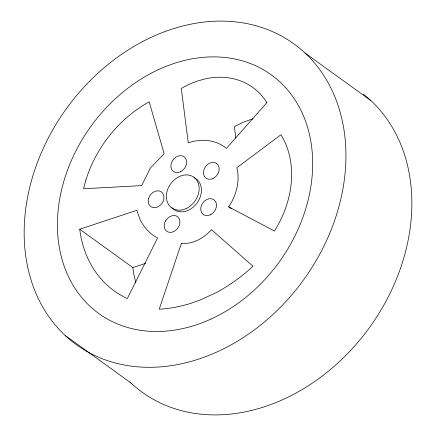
<?xml version="1.0" encoding="UTF-8"?>
<svg xmlns="http://www.w3.org/2000/svg" width="436" height="436" viewBox="0 0 436 436"><rect width="100%" height="100%" fill="white"/><g stroke="black" fill="none" stroke-linecap="round" stroke-linejoin="round"><path stroke-width="0.65" d="M79.728 229.211L136.833 210.326L139.891 219.057A63.351 49.922 -54.1 0 0 157.549 238.002L127.328 298.556A125.753 99.097 -54.1 0 1 79.728 229.211L132.833 267.584A125.753 99.097 -54.1 0 0 135.874 282.844M132.833 267.584L145.662 263.339M252.853 118.761L242.372 122.603L234.372 126.751L235.843 138.179M228.671 206.833L274.44 231.02A93.713 73.853 -54.1 0 0 280.915 134.762L236.846 167.729A45.589 35.926 -54.1 0 1 228.671 206.833L231.412 208.811M304.96 52.963A185.616 146.273 -54.1 0 1 217.902 351.525A185.616 146.273 -54.1 0 1 32.226 178.041A185.616 146.273 -54.1 0 1 304.96 52.963L370.9 100.612M65.1 335.388L131.04 383.037M363.27 94.078A185.616 146.273 -54.1 0 1 361.689 337.742A185.616 146.273 -54.1 0 1 130.07 382.121M194.009 177.632A18.917 14.906 -54.1 0 1 196.979 203.089A18.917 14.906 -54.1 0 1 171.904 207.623M148.621 198.473L148.24 200.68A9.08 7.156 -54.1 0 0 153.636 207.694L155.657 207.612A9.08 7.156 -54.1 0 0 163.882 198.576A9.08 7.156 -54.1 0 0 157.892 190.794A9.08 7.156 -54.1 0 0 148.621 198.473M85.936 179.91L83.538 188.739L141.645 185.627L150.436 167.974L164.132 153.734L149.183 101.801L141.4 106.455L133.874 111.736L126.658 117.611A110.412 87.009 -54.1 0 0 101.948 146.093L97.037 154.191A110.412 87.009 -54.1 0 0 85.936 179.91M181.311 243.484L159.211 309.217A149.303 117.655 -54.1 0 0 191.775 303.015L199.895 300.121L215.885 292.79A149.303 117.655 -54.1 0 0 252.924 266.238L211.482 229.647A37.093 29.228 -54.1 0 1 181.311 243.484M165.457 220.97L164.563 223.128A9.08 7.156 -54.1 0 0 169.582 232.35L171.599 232.268A9.08 7.156 -54.1 0 0 179.894 222.496A9.08 7.156 -54.1 0 0 172.482 215.569L168.492 217.395L165.457 220.97M266.881 102.64L226.442 148.382A54.587 43.017 -54.1 0 0 188.276 142.823L181.267 88.377L189.268 84.23L197.464 81.009L205.738 78.758A83.608 65.885 -54.1 0 1 266.881 102.64M180.357 171.811L178.308 172.465L176.291 172.547A9.08 7.156 -54.1 0 1 172.569 160.492A9.08 7.156 -54.1 0 1 185.436 158.164A9.08 7.156 -54.1 0 1 180.357 171.811M186.112 208.572A18.917 14.906 -54.1 0 0 194.985 178.15A18.917 14.906 -54.1 0 0 167.19 190.892A18.917 14.906 -54.1 0 0 186.112 208.572M211.106 318.999A147.248 116.041 -54.1 0 0 280.168 82.148A147.248 116.041 -54.1 0 0 63.809 181.376A147.248 116.041 -54.1 0 0 211.106 318.999M212.953 178.52A9.08 7.156 -54.1 0 0 217.21 163.914A9.08 7.156 -54.1 0 0 203.868 170.035A9.08 7.156 -54.1 0 0 212.953 178.52M210.234 214.834A9.08 7.156 -54.1 0 0 214.49 200.233A9.08 7.156 -54.1 0 0 201.149 206.348A9.08 7.156 -54.1 0 0 210.234 214.834"/></g></svg>
